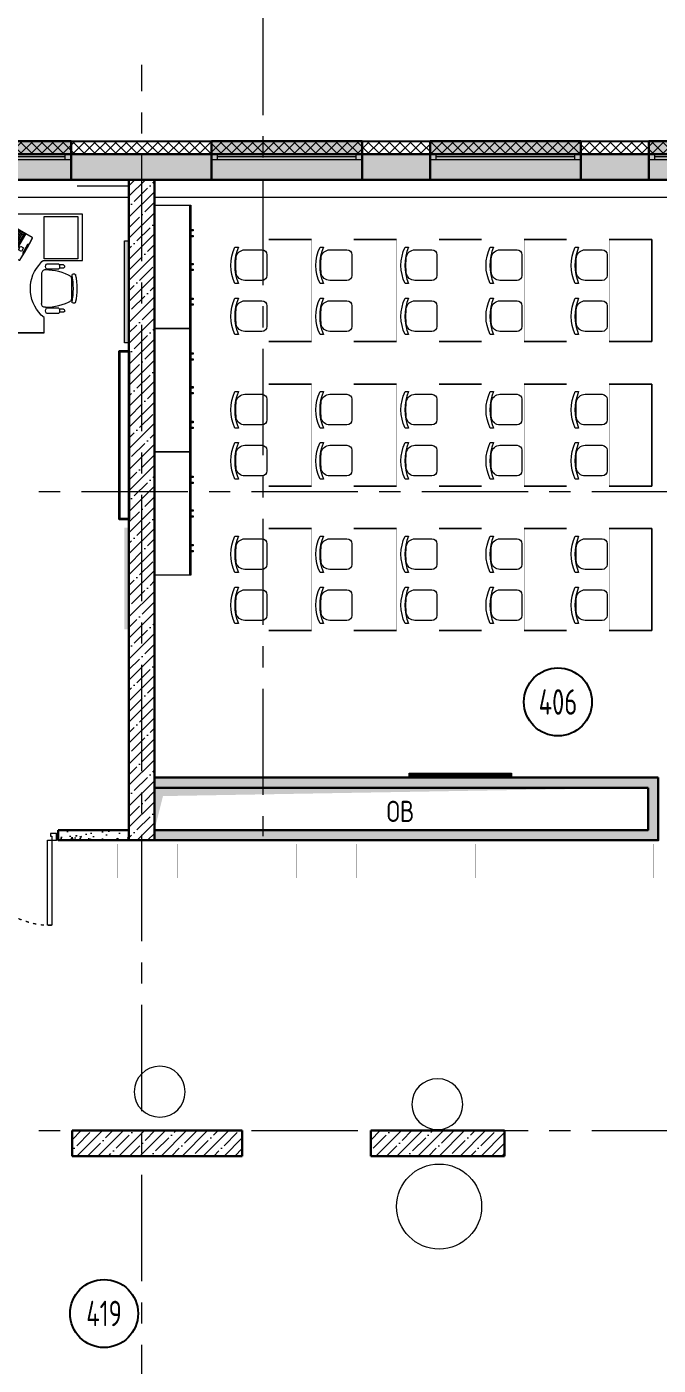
# Model space of a CAD drawing. Header units: millimetres. Extents: x -13407 to 93998, y -2611 to 109271.
# Drawn here: x 32794 to 40216, y 17199 to 32946 of the extents above; entities that cross this region are included whole.
import ezdxf
from ezdxf.enums import TextEntityAlignment as Align

# ---------------------------------------------------------------- set-up
doc = ezdxf.new("R2010")
doc.units = ezdxf.units.MM
for name, pattern in [('ACAD_ISO03W100', [30, 12, -18]), ('ADSK_Скрыто', [6, 3, -3]), ('CENTER', [2, 1.25, -0.25, 0.25, -0.25])]:
    doc.linetypes.add(name, pattern=pattern)
for name, color, linetype, lineweight in [('АР_Двери', 5, 'Continuous', 18), ('АР_Маркер экспликации', 239, 'Continuous', 13), ('АР_Навесной фасад', 5, 'Continuous', 5), ('АР_Номер помещения', 1, 'Continuous', 25), ('АР_Окна БЛОК', 250, 'Continuous', 13), ('АР_Оси', 193, 'Continuous', 9), ('АР_Перегородки газоблок', 165, 'Continuous', 30), ('АР_Перегородки газоблок_Штрих', 165, 'Continuous', 5), ('АР_Подоконники', 163, 'Continuous', 9), ('АР_Помещения_площадь', 19, 'Continuous', 9), ('АР_Сущ Несущая стена', 202, 'Continuous', 30), ('АР_Утеплитель', 250, 'Continuous', 9), ('АР_Штриховка монолит', 250, 'Continuous', 9), ('Спринклеры', 7, 'Continuous', 18), ('ТХ_мебель передв', 250, 'Continuous', 13), ('ТХ_обор_комп принт', 30, 'Continuous', 13), ('ТХ_ОСНОВНОЙ', 103, 'Continuous', 25)]:
    doc.layers.add(name, color=color, linetype=linetype, lineweight=lineweight)
doc.layers.add('АР_Отверстия', color=251, linetype='Continuous')
doc.layers.get('ТХ_ОСНОВНОЙ').off()
doc.styles.add('ICOCPEUR', font='isocpeur.ttf')
doc.styles.add('ISOCPEUR', font='isocpeur.ttf', dxfattribs={"width": 0.7})
doc.styles.get("Standard").update_dxf_attribs({"font": 'arial.ttf'})
pattern_1 = [(50, (-195010.61, -55205.68), (215.17805, -18.82564), [22.5, -247.5]), (355, (-195010.61, -55205.68), (-41.6254, 225.65764), [18, -198]), (100.45144, (-194992.68, -55207.25), (173.55265, 206.832), [19.12206, -210.34263]), (46.1842, (-195010.61, -55145.68), (320.1724, -49.65578), [33.75, -371.25]), (96.63564, (-194983.93, -55149.82), (280.3986, 292.23558), [28.6831, -315.51413]), (351.18416, (-195010.6, -55145.68), (280.3986, 292.2356), [27, -297]), (21, (-194980.61, -55160.68), (179.07212, -120.78567), [22.5, -247.5]), (326, (-194980.61, -55160.68), (72.9946, 217.54501), [18, -198]), (71.45144, (-194965.7, -55170.75), (252.06671, 96.75935), [19.12206, -210.34263]), (37.5, (-195010.615, -55205.68), (3.647957, 99.868156), [0, -195.6, 0, -201, 0, -198.75]), (7.5, (-195010.61, -55205.68), (78.92086, 118.323514), [0, -114.6, 0, -191.1, 0, -75.75]), (327.5, (-195077.515, -55205.68), (160.14673, -6.766462), [0, -75, 0, -234, 0, -310.5]), (317.5, (-195107.51, -55205.68), (174.95585, 30.031495), [0, -97.5, 0, -155.4, 0, -220.5])]

# ---------------------------------------------------------------- blocks, each defined once
blk = doc.blocks.new('Полуторная_на лестницу')
at = {"color": 253}
for points in [[(75, 80), (75, 1080), (125, 1080), (125, 80)], [(1375, 430), (1375, 80), (1425, 80), (1425, 430)]]:
    blk.add_lwpolyline(points, close=True, dxfattribs=at)
for points in [[(0, 0), (0, 80), (20, 80), (20, 0), (0, 0)], [(20, 80), (20, 0), (90, 0), (90, 30), (75, 30), (75, 80), (20, 80)], [(1480, 80), (1480, 0), (1410, 0), (1410, 30), (1425, 30), (1425, 80), (1480, 80)], [(1500, 0), (1500, 80), (1480, 80), (1480, 0), (1500, 0)]]:
    blk.add_lwpolyline(points, dxfattribs=at)
at = {"color": 253, "linetype": 'ACAD_ISO03W100', "ltscale": 3}
for centre, radius, start, end in [((75, 80), 1000, 0, 90), ((1465, 40), 392, 95.9075, 174.0925)]:
    blk.add_arc(centre, radius, start, end, dxfattribs=at)
blk = doc.blocks.new('*U133')
h = blk.add_hatch(color=253)
h.dxf.hatch_style = 1
h.paths.add_polyline_path([(-1770, -240), (0, -240), (0, 220), (-1770, 220)])
at = {"color": 253, "lineweight": 30}
for p, q in [((-1770, -240), (-1770, 220)), ((0, -240), (0, 220))]:
    blk.add_line(p, q, dxfattribs=at)
at = {"color": 253}
for p, q in [((0, 220), (-1770, 220)), ((-1770, 70), (0, 70)), ((-1770, 0), (0, 0)), ((-1700, 0), (-1700, 70)), ((-1700, 35), (-70, 35)), ((-70, 0), (-70, 70)), ((-1770, -240), (0, -240)), ((-1770, -240), (-1770, -240)), ((-1770, -240), (-1770, -240)), ((0, -240), (0, -240)), ((0, -240), (0, -240))]:
    blk.add_line(p, q, dxfattribs=at)
blk = doc.blocks.new('*U134')
h = blk.add_hatch(color=253)
h.dxf.hatch_style = 1
h.paths.add_polyline_path([(-1770, -240), (0, -240), (0, 220), (-1770, 220)])
at = {"color": 253, "lineweight": 30}
for p, q in [((-1770, -240), (-1770, 220)), ((0, -240), (0, 220))]:
    blk.add_line(p, q, dxfattribs=at)
at = {"color": 253}
for p, q in [((0, 220), (-1770, 220)), ((-1770, 70), (0, 70)), ((-1770, 0), (0, 0)), ((-1700, 0), (-1700, 70)), ((-1700, 35), (-70, 35)), ((-70, 0), (-70, 70)), ((-1770, -240), (0, -240)), ((-1770, -240), (-1770, -240)), ((-1770, -240), (-1770, -240)), ((0, -240), (0, -240)), ((0, -240), (0, -240))]:
    blk.add_line(p, q, dxfattribs=at)
blk = doc.blocks.new('*U135')
h = blk.add_hatch(color=253)
h.dxf.hatch_style = 1
h.paths.add_polyline_path([(-1770, -240), (0, -240), (0, 220), (-1770, 220)])
at = {"color": 253, "lineweight": 30}
for p, q in [((-1770, -240), (-1770, 220)), ((0, -240), (0, 220))]:
    blk.add_line(p, q, dxfattribs=at)
at = {"color": 253}
for p, q in [((0, 220), (-1770, 220)), ((-1770, 70), (0, 70)), ((-1770, 0), (0, 0)), ((-1700, 0), (-1700, 70)), ((-1700, 35), (-70, 35)), ((-70, 0), (-70, 70)), ((-1770, -240), (0, -240)), ((-1770, -240), (-1770, -240)), ((-1770, -240), (-1770, -240)), ((0, -240), (0, -240)), ((0, -240), (0, -240))]:
    blk.add_line(p, q, dxfattribs=at)
blk = doc.blocks.new('*U136')
h = blk.add_hatch(color=253)
h.dxf.hatch_style = 1
h.paths.add_polyline_path([(-1770, -240), (0, -240), (0, 220), (-1770, 220)])
at = {"color": 253, "lineweight": 30}
for p, q in [((-1770, -240), (-1770, 220)), ((0, -240), (0, 220))]:
    blk.add_line(p, q, dxfattribs=at)
at = {"color": 253}
for p, q in [((0, 220), (-1770, 220)), ((-1770, 70), (0, 70)), ((-1770, 0), (0, 0)), ((-1700, 0), (-1700, 70)), ((-1700, 35), (-70, 35)), ((-70, 0), (-70, 70)), ((-1770, -240), (0, -240)), ((-1770, -240), (-1770, -240)), ((-1770, -240), (-1770, -240)), ((0, -240), (0, -240)), ((0, -240), (0, -240))]:
    blk.add_line(p, q, dxfattribs=at)
blk = doc.blocks.new('*U226')
at = {"layer": 'АР_Номер помещения', "color": 253}
blk.add_circle((-18377, -3392), 400, dxfattribs=at)
at = {"layer": 'АР_Номер помещения', "color": 253, "style": 'ISOCPEUR', "width": 0.7}
blk.add_attdef('НОМЕР_ПОМЕЩЕНИЯ', text='', height=300, dxfattribs=at).set_placement((-18377, -3392), align=Align.MIDDLE_CENTER)
at = {"layer": 'АР_Помещения_площадь', "color": 253, "lineweight": 30, "width": 0.7, "flags": 104}
blk.add_attdef('ИМЯ_ПОМЕЩЕНИЯ', text='', height=100, dxfattribs=at).set_placement((158, 1217), align=Align.MIDDLE_CENTER)
blk = doc.blocks.new('*U223')
at = {"layer": 'АР_Номер помещения', "color": 253}
blk.add_circle((-15344, -5763), 400, dxfattribs=at)
at = {"layer": 'АР_Номер помещения', "color": 253, "style": 'ISOCPEUR', "width": 0.7}
blk.add_attdef('НОМЕР_ПОМЕЩЕНИЯ', text='', height=300, dxfattribs=at).set_placement((-15344, -5763), align=Align.MIDDLE_CENTER)
at = {"layer": 'АР_Помещения_площадь', "color": 253, "lineweight": 30, "width": 0.7, "flags": 104}
blk.add_attdef('ИМЯ_ПОМЕЩЕНИЯ', text='', height=100, dxfattribs=at).set_placement((158, 1217), align=Align.MIDDLE_CENTER)
blk = doc.blocks.new('A$C3da1b1ea')
at = {"color": 253, "lineweight": 0}
blk.add_lwpolyline([(0, 0), (50, 0), (50, -1200), (0, -1200), (0, 0)], dxfattribs=at)
blk = doc.blocks.new('У018')
at = {"layer": 'ТХ_мебель передв', "color": 253, "ltscale": 100, "const_width": 2}
blk.add_lwpolyline([(94750, 82280), (95250, 82280), (95250, 81080), (94750, 81080)], close=True, dxfattribs=at)
blk = doc.blocks.new('тумба под доской')
at = {"color": 253}
for points in [[(-1451, -426), (0, -426), (0, 0), (-1451, 0)], [(-1165, -453), (-1149, -453), (-1149, -426), (-1165, -426)], [(-1096, -453), (-1080, -453), (-1080, -426), (-1096, -426)], [(-768, -453), (-752, -453), (-752, -426), (-768, -426)], [(-699, -453), (-683, -453), (-683, -426), (-699, -426)], [(-360, -453), (-344, -453), (-344, -426), (-360, -426)], [(-291, -453), (-275, -453), (-275, -426), (-291, -426)]]:
    blk.add_lwpolyline(points, close=True, dxfattribs=at)
blk.add_lwpolyline([(-1451, -410), (0, -410)], dxfattribs=at)
blk = doc.blocks.new('laptop')
at = {"color": 253}
for p, q in [((-150, 325), (-155, 323)), ((-150, 325), (-155, 323)), ((-155, 323), (-155, 10)), ((-155, 323), (-155, 10)), ((0, 326), (-150, 325)), ((0, 326), (-150, 325)), ((150, 325), (0, 326)), ((150, 325), (0, 326)), ((155, 323), (150, 325)), ((155, 323), (150, 325)), ((155, 10), (155, 323)), ((155, 10), (155, 323)), ((-150, 313), (-155, 311)), ((155, 248), (-155, 248)), ((0, 314), (-150, 313)), ((-147, 210), (-147, 234)), ((-147, 210), (-147, 100)), ((147, 210), (-147, 210)), ((-147, 210), (-72, 210)), ((-130, 194), (-147, 194)), ((147, 192), (-147, 192)), ((147, 173), (-147, 173)), ((-143, 309), (-140, 310)), ((-143, 254), (-143, 309)), ((-140, 253), (-143, 254)), ((-140, 310), (140, 310)), ((140, 253), (-140, 253)), ((-138, 192), (-138, 173)), ((-137, 244), (-96, 244)), ((-130, 210), (-130, 194)), ((-129, 173), (-129, 155)), ((-128, 210), (-128, 194)), ((76, 194), (-128, 194)), ((-119, 192), (-119, 173)), ((-111, 210), (-111, 194)), ((-110, 173), (-110, 155)), ((-99, 192), (-99, 173)), ((-94, 210), (-94, 194)), ((-68, 219), (-92, 243)), ((-90, 173), (-90, 155)), ((-80, 192), (-80, 173)), ((-77, 210), (-77, 194)), ((-71, 173), (-71, 155)), ((-60, 210), (-60, 194)), ((-60, 192), (-60, 173)), ((-51, 173), (-51, 155)), ((-43, 210), (-43, 194)), ((-41, 192), (-41, 173)), ((-32, 173), (-32, 155)), ((-26, 210), (-26, 194)), ((-19, 242), (-21, 242)), ((-21, 242), (-21, 237)), ((-21, 237), (-19, 237)), ((-21, 226), (-21, 220)), ((21, 226), (-21, 226)), ((-21, 220), (21, 220)), ((-21, 192), (-21, 173)), ((-19, 237), (-19, 242)), ((-12, 173), (-12, 155)), ((-9, 210), (-9, 194)), ((-6, 242), (-8, 242)), ((-8, 242), (-8, 237)), ((-8, 237), (-6, 237)), ((-6, 237), (-6, 242)), ((-2, 192), (-2, 173)), ((150, 313), (0, 314)), ((8, 242), (6, 242)), ((6, 242), (6, 237)), ((6, 237), (8, 237)), ((7, 173), (7, 155)), ((8, 237), (8, 242)), ((8, 210), (8, 194)), ((18, 192), (18, 173)), ((21, 242), (19, 242)), ((19, 242), (19, 237)), ((19, 237), (21, 237)), ((21, 237), (21, 242)), ((21, 220), (21, 226)), ((25, 210), (25, 194)), ((27, 173), (27, 155)), ((37, 192), (37, 173)), ((42, 210), (42, 194)), ((46, 173), (46, 155)), ((57, 192), (57, 173)), ((59, 210), (59, 194)), ((66, 173), (66, 155)), ((68, 219), (92, 243)), ((69, 210), (69, 211)), ((69, 210), (69, 211)), ((147, 210), (69, 210)), ((76, 210), (76, 194)), ((76, 192), (76, 173)), ((79, 210), (79, 194)), ((147, 194), (79, 194)), ((85, 173), (85, 155)), ((96, 244), (137, 244)), ((96, 210), (96, 194)), ((96, 192), (96, 173)), ((105, 173), (105, 155)), ((113, 210), (113, 194)), ((129, 192), (129, 100)), ((130, 210), (130, 194)), ((140, 310), (143, 309)), ((143, 254), (140, 253)), ((143, 309), (143, 254)), ((147, 234), (147, 210)), ((147, 210), (147, 100)), ((155, 311), (150, 313)), ((-155, 10), (-155, 8)), ((-155, 8), (-152, 5)), ((-152, 5), (-150, 5)), ((-150, 5), (0, 0)), ((147, 155), (-147, 155)), ((147, 137), (-147, 137)), ((147, 118), (-147, 118)), ((147, 100), (-147, 100)), ((-123, 155), (-123, 137)), ((-123, 118), (-123, 100)), ((-114, 137), (-114, 118)), ((-103, 155), (-103, 137)), ((-98, 118), (-98, 100)), ((-94, 137), (-94, 118)), ((-84, 155), (-84, 137)), ((-75, 137), (-75, 118)), ((-74, 118), (-74, 100)), ((-64, 155), (-64, 137)), ((-59, 14), (-59, 1)), ((59, 14), (-59, 14)), ((-59, 1), (-59, 14)), ((-59, 14), (59, 14)), ((-55, 137), (-55, 118)), ((-55, 118), (-55, 100)), ((-45, 155), (-45, 137)), ((-36, 137), (-36, 118)), ((-25, 155), (-25, 137)), ((-16, 137), (-16, 118)), ((-6, 155), (-6, 137)), ((0, 0), (150, 5)), ((3, 137), (3, 118)), ((9, 118), (9, 100)), ((14, 155), (14, 137)), ((23, 137), (23, 118)), ((29, 118), (29, 100)), ((33, 155), (33, 137)), ((42, 137), (42, 118)), ((48, 118), (48, 100)), ((53, 155), (53, 137)), ((59, 1), (59, 14)), ((59, 14), (59, 1)), ((62, 137), (62, 118)), ((68, 118), (68, 100)), ((72, 155), (72, 137)), ((81, 137), (81, 118)), ((87, 118), (87, 100)), ((90, 118), (90, 100)), ((92, 155), (92, 137)), ((109, 137), (109, 100)), ((150, 5), (153, 6)), ((153, 6), (155, 8)), ((155, 8), (155, 10))]:
    blk.add_line(p, q, dxfattribs=at)
blk.add_lwpolyline([(-52, 79), (-4, 79), (-4, 39), (-52, 39)], close=True, dxfattribs=at)
for centre, radius, start, end in [((-137, 234), 10, 90, 180), ((-96, 239), 5, 45, 90), ((-72, 215), 5, 270, 45), ((72, 215), 5, 135, 236.1175), ((96, 239), 5, 90, 135), ((137, 234), 10, 0, 90), ((-150, 10), 5, 180, 266.4167), ((0, 2405), 2405, 266.4167, 273.5833), ((150, 10), 5, 273.5833, 0)]:
    blk.add_arc(centre, radius, start, end, dxfattribs=at)
blk = doc.blocks.new('мваи')
at = {"color": 253}
for points in [[(95699, 222916), (95154, 222916), (95154, 221715), (96551, 221715), (96551, 222466), (96371, 222466)], [(95699, 222456), (95699, 222916)], [(95752, 222694), (95752, 222646)], [(95789, 222694), (95789, 222646)], [(96271, 222694), (96271, 222646)], [(96308, 222694), (96308, 222646)], [(95741, 222641), (95741, 222493)], [(95800, 222641), (95800, 222493)], [(96260, 222641), (96260, 222493)], [(96324, 222641), (96324, 222493)], [(96551, 222466), (96551, 221715), (95154, 221715)]]:
    blk.add_lwpolyline(points, dxfattribs=at)
blk.add_lwpolyline([(95180, 222864), (95678, 222864), (95678, 222466), (95180, 222466)], close=True, dxfattribs=at)
blk.add_lwpolyline([(96250, 222482, 0.127479), (96170, 222789, 0.028308), (95890, 222789, 0.127479), (95810, 222482, 0.416667), (95858, 222435), (96207, 222435)], format="xyb", dxfattribs=at)
for centre, radius, start, end in [((96030, 222190), 667, 75.9812, 104.0188), ((96030, 221982), 829, 78.7648, 101.2352)]:
    blk.add_arc(centre, radius, start, end, dxfattribs=at)
for points in [[(95868, 222795), (95858, 222800), (95852, 222821), (95863, 222832)], [(95863, 222832), (95863, 222837), (95868, 222837), (95868, 222837)], [(96191, 222837), (96202, 222832), (96207, 222816), (96197, 222800)], [(95752, 222694), (95757, 222705), (95768, 222710), (95778, 222705)], [(95778, 222705), (95784, 222699), (95784, 222699), (95789, 222694)], [(96197, 222800), (96197, 222800), (96197, 222795), (96191, 222795)], [(96271, 222694), (96276, 222705), (96292, 222710), (96302, 222705)], [(96302, 222705), (96302, 222699), (96308, 222699), (96308, 222694)], [(95741, 222641), (95757, 222652), (95778, 222652), (95800, 222641)], [(96260, 222641), (96281, 222652), (96302, 222652), (96324, 222641)], [(95757, 222403), (95736, 222419), (95715, 222435), (95699, 222456)], [(95800, 222493), (95778, 222482), (95757, 222482), (95741, 222493)], [(96371, 222466), (96218, 222281), (95942, 222249), (95757, 222403)], [(96250, 222482), (96255, 222456), (96234, 222435), (96207, 222435)], [(96324, 222493), (96302, 222482), (96281, 222482), (96260, 222493)]]:
    blk.add_open_spline(points, degree=3, dxfattribs=at)
at = {"color": 253, "rotation": 150}
blk.add_blockref('laptop', (95567, 222259), dxfattribs=at)
blk = doc.blocks.new('Стул парты')
at = {"color": 253}
for points in [[(-95, -360, -0.36493), (-180, -259), (-180, -58, -0.414078), (-122, 0), (122, 0, -0.414078), (180, -58), (180, -259, -0.36493), (95, -360, -0.041656)], [(-212, -334, 0.203875), (217, -334), (217, -374, -0.227009), (-212, -374)]]:
    blk.add_lwpolyline(points, format="xyb", close=True, dxfattribs=at)
blk = doc.blocks.new('У101')
at = {"layer": 'ТХ_мебель передв', "color": 253, "const_width": 2}
blk.add_lwpolyline([(341448, -227858), (342148, -227858), (342148, -228258), (341448, -228258)], close=True, dxfattribs=at)
blk = doc.blocks.new('У014')
at = {"layer": 'ТХ_мебель передв', "color": 253}
blk.add_circle((-169652, 43208, -1), 500, dxfattribs=at)
blk = doc.blocks.new('У012')
at = {"layer": 'ТХ_мебель передв', "color": 253}
blk.add_open_spline([(-181454, 44964, -1), (-181454, 44799, -1), (-181586, 44667, -1), (-181750, 44667, -1), (-181920, 44667, -1), (-182052, 44799, -1), (-182052, 44964, -1), (-182052, 45133, -1), (-181920, 45265, -1), (-181750, 45265, -1), (-181586, 45265, -1), (-181454, 45133, -1), (-181454, 44964, -1)], degree=3, knots=[0, 0, 0, 0, 1, 1, 1, 2, 2, 2, 3, 3, 3, 4, 4, 4, 4], dxfattribs=at)

msp = doc.modelspace()

# ---------------------------------------------------------------- hatches: boundary and pattern name
at = {"layer": 'АР_Перегородки газоблок_Штрих', "ltscale": 100}
h = msp.add_hatch(dxfattribs=at)
h.set_pattern_fill('AR-CONC', color=253, scale=30)
h.set_pattern_definition([(50, (-195010.61, -55105.68), (215.17805, -18.82564), [22.5, -247.5]), (355, (-195010.61, -55105.68), (-41.6254, 225.65764), [18, -198]), (100.45144, (-194992.68, -55107.25), (173.55265, 206.832), [19.12206, -210.34263]), (46.1842, (-195010.61, -55045.68), (320.1724, -49.65578), [33.75, -371.25]), (96.63564, (-194983.93, -55049.82), (280.3986, 292.23558), [28.6831, -315.51413]), (351.18416, (-195010.6, -55045.68), (280.3986, 292.2356), [27, -297]), (21, (-194980.61, -55060.68), (179.07212, -120.78567), [22.5, -247.5]), (326, (-194980.61, -55060.68), (72.9946, 217.54501), [18, -198]), (71.45144, (-194965.7, -55070.75), (252.06671, 96.75935), [19.12206, -210.34263]), (37.5, (-195010.615, -55105.68), (3.647957, 99.868156), [0, -195.6, 0, -201, 0, -198.75]), (7.5, (-195010.61, -55105.68), (78.92086, 118.323514), [0, -114.6, 0, -191.1, 0, -75.75]), (327.5, (-195077.515, -55105.68), (160.14673, -6.766462), [0, -75, 0, -234, 0, -310.5]), (317.5, (-195107.51, -55105.68), (174.95585, 30.031495), [0, -97.5, 0, -155.4, 0, -220.5])])
h.paths.add_polyline_path([(40216.3, 24112.8), (34690.9, 24112.8), (34690.9, 23992.8), (40096.3, 23992.8), (40096.3, 23374.6), (40216.3, 23374.6)])
h.paths.add_polyline_path([(34690.9, 24112.8), (34294.9, 24112.8), (34294.9, 23992.8), (34690.9, 23992.8)])
h = msp.add_hatch(dxfattribs=at)
h.set_pattern_fill('AR-CONC', color=253, scale=30)
h.set_pattern_definition(pattern_1)
h.paths.add_polyline_path([(33995, 23434.6), (33995, 23494.6), (33748.9, 23494.5), (33748.9, 23374.5), (33751.6, 23374.5), (33162.9, 23374.5), (33162.9, 23494.5), (33748.9, 23494.5), (33748.9, 23374.5), (33995, 23374.6)])
h = msp.add_hatch(dxfattribs=at)
h.set_pattern_fill('AR-CONC', color=253, scale=30)
h.set_pattern_definition(pattern_1)
h.paths.add_polyline_path([(40096.3, 23494.6), (34294.9, 23494.6), (34294.9, 23374.6), (40216.2, 23374.6)])
at = {"layer": 'АР_Утеплитель', "ltscale": 100}
h = msp.add_hatch(dxfattribs=at)
h.set_pattern_fill('ANSI37', color=253, scale=700)
h.set_pattern_definition([(45, (-945096.63, 49153.53), (-61.871843, 61.871843), []), (135, (-945096.63, 49153.53), (-61.871843, -61.871843), [])])
h.paths.add_polyline_path([(68515, 9610), (62165, 9610), (62165, 27480), (51665, 27480), (51665, 31445), (16865, 31445), (16865, 27480), (11889.8, 27480), (11889.8, 27630), (16715, 27630), (16715, 31595), (51815, 31595), (51815, 27630), (62315, 27630), (62315, 9760), (68665, 9760), (68665, -250), (55265, -250), (55265, 6100), (47385, 6100), (47385, 11290), (39149.7, 11290), (39149.7, 11040), (38999.7, 11040), (38999.7, 11440), (47535, 11440), (47535, 6250), (55415, 6250), (55415, -100), (68515, -100)])
at = {"layer": 'АР_Штриховка монолит', "ltscale": 100}
h = msp.add_hatch(dxfattribs=at)
h.set_pattern_fill('ANSI35', color=253, scale=700)
h.set_pattern_definition([(45, (-951587.81, 109999.9), (-123.743687, 123.743687), []), (45, (-951464.07, 109999.9), (-123.743687, 123.743687), [218.75, -43.75, 0, -43.75])])
h.paths.add_polyline_path([(51365, 31445), (16865, 31445), (16865, 27480), (16865, 27280), (16865, 19960), (16965, 19960), (16965, 18702.5), (17165, 18702.5), (17165, 19660), (20920, 19660), (20920, 18477.5), (21120, 18477.5), (21120, 19660), (28120, 19660), (28120, 19960), (17165, 19960), (17165, 31145), (51365, 31145)])
h = msp.add_hatch(dxfattribs=at)
h.set_pattern_fill('ANSI35', color=253, scale=700)
h.set_pattern_definition([(45, (-940207.81, 121934.54), (-123.743687, 123.743687), []), (45, (-940084.07, 121934.54), (-123.743687, 123.743687), [218.75, -43.75, 0, -43.75])])
h.paths.add_polyline_path([(34295, 31145), (33995, 31145), (33995, 23374.6), (34294.9, 23374.7)])
h = msp.add_hatch(dxfattribs=at)
h.set_pattern_fill('ANSI35', color=253, scale=700)
h.set_pattern_definition([(45, (-940915.81, 118219.9), (-123.743687, 123.743687), []), (45, (-940792.07, 118219.9), (-123.743687, 123.743687), [218.75, -43.75, 0, -43.75])])
h.paths.add_polyline_path([(35327, 19960), (33327, 19960), (33327, 19660), (35327, 19660)])
h = msp.add_hatch(dxfattribs=at)
h.set_pattern_fill('ANSI35', color=253, scale=700)
h.set_pattern_definition([(45, (-937895.81, 118219.9), (-123.743687, 123.743687), []), (45, (-937772.07, 118219.9), (-123.743687, 123.743687), [218.75, -43.75, 0, -43.75])])
h.paths.add_polyline_path([(38410, 19960), (36837, 19960), (36837, 19660), (38410, 19660)])
at = {"layer": 'Спринклеры', "linetype": 'ADSK_Скрыто', "lineweight": 9}
msp.add_hatch(color=253, dxfattribs=at).paths.add_polyline_path([(34294.9, 23494.7), (34394.9, 23894.7), (40086.3, 23992.8), (34294.9, 23994.7)])
at = {"layer": 'ТХ_мебель передв', "transparency": 33554508}
h = msp.add_hatch(color=253, dxfattribs=at)
h.dxf.hatch_style = 1
h.paths.add_polyline_path([(33995, 30428.8), (33942.1, 30428.8), (33942.1, 29228.8), (33995, 29228.8)])
h = msp.add_hatch(color=253, dxfattribs=at)
h.dxf.hatch_style = 1
h.paths.add_polyline_path([(33942.1, 25855.3), (33995, 25855.3), (33995, 27054.1), (33942.1, 27054.1)])

# ---------------------------------------------------------------- linework, layer by layer
at = {"layer": 'АР_Навесной фасад', "color": 253, "ltscale": 100}
for p, q in [((16705, 31605), (51825, 31605)), ((16715, 31595), (51815, 31595))]:
    msp.add_line(p, q, dxfattribs=at)
at = {"layer": 'АР_Оси', "color": 253, "linetype": 'CENTER', "ltscale": 1000}
for p, q in [((35569.9, 79157.5), (35569.9, 23425.1)), ((34145, -1811.3), (34145, 32496.2)), ((-12563.8, 31145), (70614.6, 31145)), ((-12563.8, 27480), (71033.4, 27480)), ((-12563.8, 19960), (71033.4, 19960))]:
    msp.add_line(p, q, dxfattribs=at)
at = {"layer": 'АР_Перегородки газоблок', "color": 253, "ltscale": 100}
for points in [[(34294.9, 24112.8), (40216.3, 24112.8)], [(40216.3, 24112.8), (40216.3, 23374.6), (34295, 23374.6)], [(40096.3, 23992.8), (34294.9, 23992.8)], [(40096.3, 23992.8), (40096.3, 23494.6), (34295, 23494.6)], [(33162.9, 23374.6), (33162.9, 23494.6)], [(33995, 23494.6), (33162.9, 23494.6)], [(40096.3, 23494.6), (34295, 23494.6)], [(33995, 23374.6), (33162.9, 23374.6)]]:
    msp.add_lwpolyline(points, dxfattribs=at)
at = {"layer": 'АР_Подоконники', "color": 253, "ltscale": 100}
for p, q in [((25730, 30941.5), (33995, 30941.4)), ((34295, 30941.5), (42540, 30941.4))]:
    msp.add_line(p, q, dxfattribs=at)
at = {"layer": 'АР_Сущ Несущая стена', "color": 253, "ltscale": 100}
for p, q in [((16865, 31445), (51665, 31445)), ((17165, 31145), (51365, 31145)), ((33995, 31145), (33995, 23374.6)), ((34295, 31145), (34294.9, 23374.6)), ((33995, 23374.6), (34295, 23374.6)), ((33327, 19960), (35327, 19960)), ((33327, 19960), (33327, 19660)), ((35327, 19960), (35327, 19660)), ((36837, 19960), (38410, 19960)), ((36837, 19960), (36837, 19660)), ((38410, 19960), (38410, 19660)), ((33327, 19660), (35327, 19660)), ((36837, 19660), (38410, 19660))]:
    msp.add_line(p, q, dxfattribs=at)
at = {"layer": 'ТХ_мебель передв', "color": 253, "ltscale": 100}
msp.add_line((33385, 31075), (33995, 31075), dxfattribs=at)
at = {"layer": 'ТХ_мебель передв', "color": 253}
for p, q in [((36140.1, 30441.4), (35640.1, 30441.4)), ((36140.1, 30441.4), (35640.1, 30441.4)), ((35640.1, 30441.4), (36140.1, 30441.4)), ((37140.1, 30441.4), (36640.1, 30441.4)), ((37140.1, 30441.4), (36640.1, 30441.4)), ((36640.1, 30441.4), (37140.1, 30441.4)), ((38140.1, 30441.4), (37640.1, 30441.4)), ((38140.1, 30441.4), (37640.1, 30441.4)), ((37640.1, 30441.4), (38140.1, 30441.4)), ((39140.1, 30441.4), (38640.1, 30441.4)), ((39140.1, 30441.4), (38640.1, 30441.4)), ((38640.1, 30441.4), (39140.1, 30441.4)), ((40140.1, 30441.4), (39640.1, 30441.4)), ((39640.1, 30441.4), (40140.1, 30441.4)), ((40140.1, 29841.4), (40140.1, 30441.4)), ((40140.1, 30441.4), (40140.1, 29841.4)), ((40140.1, 29241.4), (40140.1, 29841.4)), ((40140.1, 29241.4), (40140.1, 29841.4)), ((40140.1, 29841.4), (40140.1, 29241.4)), ((35640.1, 29241.4), (36140.1, 29241.4)), ((35640.1, 29241.4), (36140.1, 29241.4)), ((36140.1, 29241.4), (35640.1, 29241.4)), ((36640.1, 29241.4), (37140.1, 29241.4)), ((36640.1, 29241.4), (37140.1, 29241.4)), ((37140.1, 29241.4), (36640.1, 29241.4)), ((37640.1, 29241.4), (38140.1, 29241.4)), ((37640.1, 29241.4), (38140.1, 29241.4)), ((38140.1, 29241.4), (37640.1, 29241.4)), ((38640.1, 29241.4), (39140.1, 29241.4)), ((38640.1, 29241.4), (39140.1, 29241.4)), ((39140.1, 29241.4), (38640.1, 29241.4)), ((39640.1, 29241.4), (40140.1, 29241.4)), ((39640.1, 29241.4), (40140.1, 29241.4)), ((40140.1, 29241.4), (39640.1, 29241.4)), ((36140.1, 28741.4), (35640.1, 28741.4)), ((36140.1, 28741.4), (35640.1, 28741.4)), ((35640.1, 28741.4), (36140.1, 28741.4)), ((37140.1, 28741.4), (36640.1, 28741.4)), ((37140.1, 28741.4), (36640.1, 28741.4)), ((36640.1, 28741.4), (37140.1, 28741.4)), ((38140.1, 28741.4), (37640.1, 28741.4)), ((38140.1, 28741.4), (37640.1, 28741.4)), ((37640.1, 28741.4), (38140.1, 28741.4)), ((39140.1, 28741.4), (38640.1, 28741.4)), ((39140.1, 28741.4), (38640.1, 28741.4)), ((38640.1, 28741.4), (39140.1, 28741.4)), ((40140.1, 28741.4), (39640.1, 28741.4)), ((40140.1, 28741.4), (39640.1, 28741.4)), ((39640.1, 28741.4), (40140.1, 28741.4)), ((40140.1, 28141.4), (40140.1, 28741.4)), ((40140.1, 28141.4), (40140.1, 28741.4)), ((40140.1, 28741.4), (40140.1, 28141.4)), ((40140.1, 27541.4), (40140.1, 28141.4)), ((40140.1, 27541.4), (40140.1, 28141.4)), ((40140.1, 28141.4), (40140.1, 27541.4)), ((35640.1, 27541.4), (36140.1, 27541.4)), ((35640.1, 27541.4), (36140.1, 27541.4)), ((36140.1, 27541.4), (35640.1, 27541.4)), ((36640.1, 27541.4), (37140.1, 27541.4)), ((36640.1, 27541.4), (37140.1, 27541.4)), ((37140.1, 27541.4), (36640.1, 27541.4)), ((37640.1, 27541.4), (38140.1, 27541.4)), ((37640.1, 27541.4), (38140.1, 27541.4)), ((38140.1, 27541.4), (37640.1, 27541.4)), ((38640.1, 27541.4), (39140.1, 27541.4)), ((38640.1, 27541.4), (39140.1, 27541.4)), ((39140.1, 27541.4), (38640.1, 27541.4)), ((39640.1, 27541.4), (40140.1, 27541.4)), ((39640.1, 27541.4), (40140.1, 27541.4)), ((40140.1, 27541.4), (39640.1, 27541.4)), ((36140.1, 27041.4), (35640.1, 27041.4)), ((36140.1, 27041.4), (35640.1, 27041.4)), ((35640.1, 27041.4), (36140.1, 27041.4)), ((37140.1, 27041.4), (36640.1, 27041.4)), ((37140.1, 27041.4), (36640.1, 27041.4)), ((36640.1, 27041.4), (37140.1, 27041.4)), ((38140.1, 27041.4), (37640.1, 27041.4)), ((38140.1, 27041.4), (37640.1, 27041.4)), ((37640.1, 27041.4), (38140.1, 27041.4)), ((39140.1, 27041.4), (38640.1, 27041.4)), ((39140.1, 27041.4), (38640.1, 27041.4)), ((38640.1, 27041.4), (39140.1, 27041.4)), ((40140.1, 27041.4), (39640.1, 27041.4)), ((40140.1, 27041.4), (39640.1, 27041.4)), ((39640.1, 27041.4), (40140.1, 27041.4)), ((40140.1, 26441.4), (40140.1, 27041.4)), ((40140.1, 26441.4), (40140.1, 27041.4)), ((40140.1, 27041.4), (40140.1, 26441.4)), ((40140.1, 25841.4), (40140.1, 26441.4)), ((40140.1, 25841.4), (40140.1, 26441.4)), ((40140.1, 26441.4), (40140.1, 25841.4)), ((35640.1, 25841.4), (36140.1, 25841.4)), ((35640.1, 25841.4), (36140.1, 25841.4)), ((36140.1, 25841.4), (35640.1, 25841.4)), ((36640.1, 25841.4), (37140.1, 25841.4)), ((36640.1, 25841.4), (37140.1, 25841.4)), ((37140.1, 25841.4), (36640.1, 25841.4)), ((37640.1, 25841.4), (38140.1, 25841.4)), ((37640.1, 25841.4), (38140.1, 25841.4)), ((38140.1, 25841.4), (37640.1, 25841.4)), ((38640.1, 25841.4), (39140.1, 25841.4)), ((38640.1, 25841.4), (39140.1, 25841.4)), ((39140.1, 25841.4), (38640.1, 25841.4)), ((39640.1, 25841.4), (40140.1, 25841.4)), ((39640.1, 25841.4), (40140.1, 25841.4)), ((40140.1, 25841.4), (39640.1, 25841.4))]:
    msp.add_line(p, q, dxfattribs=at)
msp.add_lwpolyline([(33995, 29228.8), (33942.1, 29228.8), (33942.1, 30428.8), (33995, 30428.8)], close=True, dxfattribs=at)
at = {"layer": 'ТХ_мебель передв', "color": 253, "const_width": 50}
msp.add_lwpolyline([(38490.1, 24137.8), (37290.1, 24137.8)], dxfattribs=at)
at = {"layer": 'ТХ_обор_комп принт', "color": 253, "lineweight": 35}
msp.add_lwpolyline([(33995, 27154.1), (33883.8, 27154.1), (33883.8, 29128.8), (33995, 29128.8)], close=True, dxfattribs=at)

# ---------------------------------------------------------------- block references
at = {"layer": 'АР_Двери', "color": 253, "rotation": 180}
msp.add_blockref('Полуторная_на лестницу', (33162.9, 23454.6), dxfattribs=at)
at = {"layer": 'АР_Маркер экспликации', "color": 253}
ref = msp.add_blockref('*U226', (57414.7, 28394.2), dxfattribs=at)
ref.add_attrib('НОМЕР_ПОМЕЩЕНИЯ', '406', dxfattribs={"layer": 'АР_Номер помещения', "color": 253, "height": 300, "style": 'ISOCPEUR', "width": 0.7}).set_placement((39037.9, 25001.8), align=Align.MIDDLE_CENTER)
ref = msp.add_blockref('*U223', (49045.9, 23570.2), dxfattribs=at)
ref.add_attrib('НОМЕР_ПОМЕЩЕНИЯ', '419', dxfattribs={"layer": 'АР_Номер помещения', "color": 253, "height": 300, "style": 'ISOCPEUR', "width": 0.7}).set_placement((33701.8, 17807.5), align=Align.MIDDLE_CENTER)
at = {"layer": 'АР_Окна БЛОК', "color": 253}
for name, p in [('*U136', (33315, 31385)), ('*U135', (36735, 31385)), ('*U134', (39305, 31385)), ('*U133', (41875, 31385))]:
    msp.add_blockref(name, p, dxfattribs=at)
at = {"layer": 'ТХ_мебель передв', "color": 253, "rotation": 270}
for name, p in [('мваи', (-189469.3, 125895.1)), ('Стул парты', (35615.1, 30141.4)), ('Стул парты', (36615.1, 30141.4)), ('Стул парты', (37615.1, 30141.4)), ('Стул парты', (38615.1, 30141.4)), ('Стул парты', (39615.1, 30141.4)), ('Стул парты', (35615.1, 29541.4)), ('Стул парты', (36615.1, 29541.4)), ('Стул парты', (37615.1, 29541.4)), ('Стул парты', (38615.1, 29541.4)), ('Стул парты', (39615.1, 29541.4)), ('Стул парты', (35615.1, 28441.4)), ('Стул парты', (36615.1, 28441.4)), ('Стул парты', (37615.1, 28441.4)), ('Стул парты', (38615.1, 28441.4)), ('Стул парты', (39615.1, 28441.4)), ('Стул парты', (35615.1, 27841.4)), ('Стул парты', (36615.1, 27841.4)), ('Стул парты', (37615.1, 27841.4)), ('Стул парты', (38615.1, 27841.4)), ('Стул парты', (39615.1, 27841.4)), ('Стул парты', (35615.1, 26741.4)), ('Стул парты', (36615.1, 26741.4)), ('Стул парты', (37615.1, 26741.4)), ('Стул парты', (38615.1, 26741.4)), ('Стул парты', (39615.1, 26741.4)), ('Стул парты', (35615.1, 26141.4)), ('Стул парты', (36615.1, 26141.4)), ('Стул парты', (37615.1, 26141.4)), ('Стул парты', (38615.1, 26141.4)), ('Стул парты', (39615.1, 26141.4))]:
    msp.add_blockref(name, p, dxfattribs=at)
at = {"layer": 'ТХ_мебель передв', "color": 253, "xscale": -1, "rotation": 90}
for p in [(34295, 29394.3), (34295, 27943.7), (34295, 26493.1)]:
    msp.add_blockref('тумба под доской', p, dxfattribs=at)
at = {"layer": 'ТХ_мебель передв', "color": 253}
for name, p in [('У018', (-59109.9, -51838.8)), ('У018', (-58109.9, -51838.8)), ('У018', (-57109.9, -51838.8)), ('У018', (-56109.9, -51838.8)), ('У018', (-55109.9, -51838.8)), ('У018', (-59109.9, -53538.8)), ('У018', (-58109.9, -53538.8)), ('У018', (-57109.9, -53538.8)), ('У018', (-56109.9, -53538.8)), ('У018', (-55109.9, -53538.8)), ('У018', (-59109.9, -55238.8)), ('У018', (-58109.9, -55238.8)), ('У018', (-57109.9, -55238.8)), ('У018', (-56109.9, -55238.8)), ('У018', (-55109.9, -55238.8)), ('У012', (216108.9, -24549.4, 0.6)), ('У012', (219372.9, -24696, 0.6)), ('У014', (207292.7, -24142.1, 0.6))]:
    msp.add_blockref(name, p, dxfattribs=at)
at = {"layer": 'ТХ_мебель передв', "color": 253, "lineweight": 0, "rotation": 90}
msp.add_blockref('A$C3da1b1ea', (37290.1, 24112.8), dxfattribs=at)
at = {"layer": 'ТХ_ОСНОВНОЙ', "color": 253}
for p in [(-308283.1, 251189), (-307583.1, 251189), (-306883.1, 251189), (-306183.1, 251189), (-305483.1, 251189), (-304783.1, 251189), (-304083.1, 251189), (-303383.1, 251189), (-302683.1, 251189), (-301983.1, 251189)]:
    msp.add_blockref('У101', p, dxfattribs=at)

# ---------------------------------------------------------------- texts
at = {"layer": 'АР_Отверстия', "color": 253, "ltscale": 100, "insert": (37184.9, 23714.7), "char_height": 250, "attachment_point": 5, "line_spacing_factor": 0.7, "style": 'ICOCPEUR'}
msp.add_mtext('\\A1;{\\W0.8;ОВ}', dxfattribs=at)

doc.saveas('drawing.dxf')
